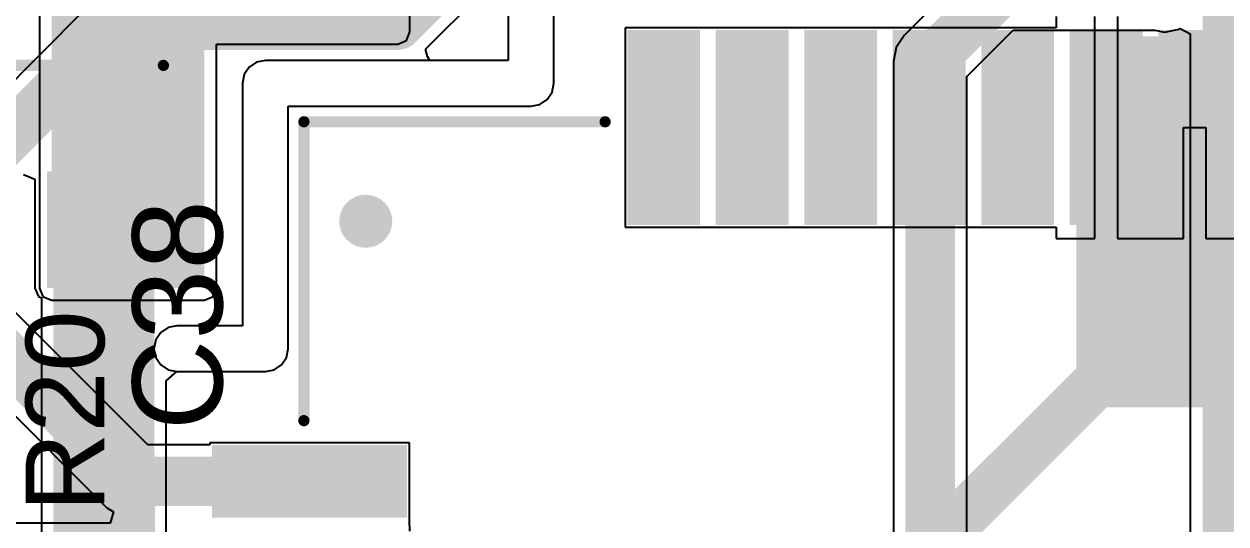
# Model space of a CAD drawing. Header units: millimetres. Extents: x -0.27 to 4.7, y -0.39 to 2.83.
# Drawn here: x 0.106 to 0.64, y 1.562 to 1.784 of the extents above; entities that cross this region are included whole.
import ezdxf

# ---------------------------------------------------------------- set-up
doc = ezdxf.new("R2010")
doc.units = ezdxf.units.MM
doc.header["$MEASUREMENT"] = 0
for name, color, linetype in [('BottomLayer', 5, 'Continuous'), ('BottomSolder', 6, 'Continuous'), ('TopLayer', 1, 'Continuous'), ('TopOverlay', 2, 'Continuous'), ('TopPaste', 8, 'Continuous'), ('TopSolder', 216, 'Continuous'), ('ViaHoleLayer', 16, 'Continuous')]:
    doc.layers.add(name, color=color, linetype=linetype)
doc.styles.add('Arial', font='arial.ttf', dxfattribs={"height": 0.2})

# ---------------------------------------------------------------- blocks, each defined once
blk = doc.blocks.new('SIM7000A_31')
at = {"layer": 'TopLayer'}
for points in [[(0.32717, 0.51181), (0.32717, 0.43307), (0.30276, 0.43307), (0.30276, 0.51181)], [(0.43307, 0.32717), (0.51181, 0.32717), (0.51181, 0.30276), (0.43307, 0.30276)], [(0.43307, 0.2878), (0.51181, 0.2878), (0.51181, 0.26339), (0.43307, 0.26339)], [(0.43307, 0.24843), (0.51181, 0.24843), (0.51181, 0.22402), (0.43307, 0.22402)], [(0.43307, 0.20906), (0.51181, 0.20906), (0.51181, 0.18465), (0.43307, 0.18465)], [(0.43307, 0.16969), (0.51181, 0.16969), (0.51181, 0.14528), (0.43307, 0.14528)], [(0.43307, 0.13031), (0.51181, 0.13031), (0.51181, 0.10591), (0.43307, 0.10591)], [(0.43307, 0.09094), (0.51181, 0.09094), (0.51181, 0.06654), (0.43307, 0.06654)]]:
    blk.add_hatch(color=1, dxfattribs=at).paths.add_polyline_path(points)
at = {"layer": 'TopPaste'}
for points in [[(0.32717, 0.51181), (0.32717, 0.43307), (0.30276, 0.43307), (0.30276, 0.51181)], [(0.43307, 0.32717), (0.51181, 0.32717), (0.51181, 0.30276), (0.43307, 0.30276)], [(0.43307, 0.2878), (0.51181, 0.2878), (0.51181, 0.26339), (0.43307, 0.26339)], [(0.43307, 0.24843), (0.51181, 0.24843), (0.51181, 0.22402), (0.43307, 0.22402)], [(0.43307, 0.20906), (0.51181, 0.20906), (0.51181, 0.18465), (0.43307, 0.18465)], [(0.43307, 0.16969), (0.51181, 0.16969), (0.51181, 0.14528), (0.43307, 0.14528)], [(0.43307, 0.13031), (0.51181, 0.13031), (0.51181, 0.10591), (0.43307, 0.10591)], [(0.43307, 0.09094), (0.51181, 0.09094), (0.51181, 0.06654), (0.43307, 0.06654)]]:
    blk.add_hatch(color=8, dxfattribs=at).paths.add_polyline_path(points)
at = {"layer": 'TopSolder'}
for points in [[(0.33117, 0.51581), (0.33117, 0.42907), (0.29876, 0.42907), (0.29876, 0.51581)], [(0.42907, 0.33117), (0.51581, 0.33117), (0.51581, 0.29876), (0.42907, 0.29876)], [(0.42907, 0.2918), (0.51581, 0.2918), (0.51581, 0.25939), (0.42907, 0.25939)], [(0.42907, 0.25243), (0.51581, 0.25243), (0.51581, 0.22002), (0.42907, 0.22002)], [(0.42907, 0.21306), (0.51581, 0.21306), (0.51581, 0.18065), (0.42907, 0.18065)], [(0.42907, 0.17369), (0.51581, 0.17369), (0.51581, 0.14128), (0.42907, 0.14128)], [(0.42907, 0.13431), (0.51581, 0.13431), (0.51581, 0.10191), (0.42907, 0.10191)], [(0.42907, 0.09494), (0.51581, 0.09494), (0.51581, 0.06254), (0.42907, 0.06254)]]:
    blk.add_hatch(color=216, dxfattribs=at).paths.add_polyline_path(points)
at = {"layer": 'TopOverlay', "const_width": 0.005}
for points in [[(0.342, 0.475), (0.475, 0.475)], [(0.475, 0.475), (0.475, 0.341)]]:
    blk.add_lwpolyline(points, dxfattribs=at)
at = {"layer": 'TopOverlay', "const_width": 0.0025}
for points in [[(0.34075, 0.475, 1), (0.34325, 0.475, 1)], [(0.47375, 0.475, 1), (0.47625, 0.475, 1)], [(0.47375, 0.475, 1), (0.47625, 0.475, 1)], [(0.47375, 0.341, 1), (0.47625, 0.341, 1)]]:
    blk.add_lwpolyline(points, format="xyb", close=True, dxfattribs=at)
blk = doc.blocks.new('20SVPF120M_37')
at = {"layer": 'TopLayer'}
for points in [[(-0.17913, 0.0315), (-0.04134, 0.0315), (-0.04134, -0.0315), (-0.17913, -0.0315)], [(0.04134, 0.0315), (0.17913, 0.0315), (0.17913, -0.0315), (0.04134, -0.0315)]]:
    blk.add_hatch(color=1, dxfattribs=at).paths.add_polyline_path(points)
at = {"layer": 'TopPaste'}
for points in [[(-0.17913, 0.0315), (-0.04134, 0.0315), (-0.04134, -0.0315), (-0.17913, -0.0315)], [(0.04134, 0.0315), (0.17913, 0.0315), (0.17913, -0.0315), (0.04134, -0.0315)]]:
    blk.add_hatch(color=8, dxfattribs=at).paths.add_polyline_path(points)
at = {"layer": 'TopSolder'}
for points in [[(-0.18313, 0.0355), (-0.03734, 0.0355), (-0.03734, -0.0355), (-0.18313, -0.0355)], [(0.03734, 0.0355), (0.18313, 0.0355), (0.18313, -0.0355), (0.03734, -0.0355)]]:
    blk.add_hatch(color=216, dxfattribs=at).paths.add_polyline_path(points)
at = {"layer": 'TopOverlay', "const_width": 0.005}
for points in [[(-0.07677, 0.12992), (-0.12992, 0.07677)], [(0.12992, 0.12992), (-0.07677, 0.12992)], [(0.12992, 0.12992), (0.12992, 0.04528)], [(-0.12992, 0.07677), (-0.12992, 0.04528)], [(-0.153, 0.064), (-0.153, 0.043)], [(-0.144, 0.053), (-0.162, 0.053)], [(-0.12992, -0.04528), (-0.12992, -0.07677)], [(0.12992, -0.04528), (0.12992, -0.12992)], [(-0.07677, -0.12992), (-0.12992, -0.07677)], [(0.12992, -0.12992), (-0.07677, -0.12992)]]:
    blk.add_lwpolyline(points, dxfattribs=at)
at = {"layer": 'TopOverlay', "const_width": 0.0025}
for points in [[(-0.07802, 0.12992, 1), (-0.07552, 0.12992, 1)], [(-0.07802, 0.12992, 1), (-0.07552, 0.12992, 1)], [(0.12867, 0.12992, 1), (0.13117, 0.12992, 1)], [(0.12867, 0.12992, 1), (0.13117, 0.12992, 1)], [(-0.13117, 0.07677, 1), (-0.12867, 0.07677, 1)], [(-0.13117, 0.07677, 1), (-0.12867, 0.07677, 1)], [(-0.15425, 0.064, 1), (-0.15175, 0.064, 1)], [(-0.16325, 0.053, 1), (-0.16075, 0.053, 1)], [(-0.14525, 0.053, 1), (-0.14275, 0.053, 1)], [(-0.15425, 0.043, 1), (-0.15175, 0.043, 1)], [(-0.13117, 0.04528, 1), (-0.12867, 0.04528, 1)], [(0.12867, 0.04528, 1), (0.13117, 0.04528, 1)], [(-0.13117, -0.04528, 1), (-0.12867, -0.04528, 1)], [(0.12867, -0.04528, 1), (0.13117, -0.04528, 1)], [(-0.13117, -0.07677, 1), (-0.12867, -0.07677, 1)], [(-0.13117, -0.07677, 1), (-0.12867, -0.07677, 1)], [(-0.07802, -0.12992, 1), (-0.07552, -0.12992, 1)], [(-0.07802, -0.12992, 1), (-0.07552, -0.12992, 1)], [(0.12867, -0.12992, 1), (0.13117, -0.12992, 1)], [(0.12867, -0.12992, 1), (0.13117, -0.12992, 1)]]:
    blk.add_lwpolyline(points, format="xyb", close=True, dxfattribs=at)

msp = doc.modelspace()

# ---------------------------------------------------------------- hatches: boundary and pattern name
at = {"layer": 'BottomLayer'}
msp.add_hatch(color=5, dxfattribs=at).paths.add_polyline_path([(0.116, 1.667), (0.185, 1.667), (0.185, 1.719), (0.116, 1.719)])
h = msp.add_hatch(color=5, dxfattribs=at)
edge = h.paths.add_edge_path()
edge.add_arc((0.138, 1.694), 0.01181, 0, 360)
h = msp.add_hatch(color=5, dxfattribs=at)
edge = h.paths.add_edge_path()
edge.add_arc((0.164, 1.694), 0.01181, 0, 360)
h = msp.add_hatch(color=5, dxfattribs=at)
edge = h.paths.add_edge_path()
edge.add_arc((0.25777, 1.69672), 0.01181, 0, 360)
at = {"layer": 'BottomSolder'}
h = msp.add_hatch(color=6, dxfattribs=at)
edge = h.paths.add_edge_path()
edge.add_arc((0.25777, 1.69672), 0.00591, 0, 360)
h = msp.add_hatch(color=6, dxfattribs=at)
edge = h.paths.add_edge_path()
edge.add_arc((0.138, 1.694), 0.00591, 0, 360)
h = msp.add_hatch(color=6, dxfattribs=at)
edge = h.paths.add_edge_path()
edge.add_arc((0.164, 1.694), 0.00591, 0, 360)
at = {"layer": 'TopLayer'}
for points in [[(0.118, 1.781), (0.272, 1.781), (0.272, 2.027), (0.118, 2.027)], [(0.118, 1.667), (0.186, 1.667), (0.186, 1.794), (0.118, 1.794)], [(0.57382, 1.61395), (0.63982, 1.61395), (0.63982, 1.77895), (0.57382, 1.77895)]]:
    msp.add_hatch(color=1, dxfattribs=at).paths.add_polyline_path(points)
h = msp.add_hatch(color=1, dxfattribs=at)
edge = h.paths.add_edge_path()
edge.add_arc((0.138, 1.694), 0.01181, 0, 360)
h = msp.add_hatch(color=1, dxfattribs=at)
edge = h.paths.add_edge_path()
edge.add_arc((0.164, 1.694), 0.01181, 0, 360)
h = msp.add_hatch(color=1, dxfattribs=at)
edge = h.paths.add_edge_path()
edge.add_arc((0.25777, 1.69672), 0.01181, 0, 360)
at = {"layer": 'TopSolder'}
h = msp.add_hatch(color=216, dxfattribs=at)
edge = h.paths.add_edge_path()
edge.add_arc((0.25777, 1.69672), 0.00591, 0, 360)
h = msp.add_hatch(color=216, dxfattribs=at)
edge = h.paths.add_edge_path()
edge.add_arc((0.138, 1.694), 0.00591, 0, 360)
h = msp.add_hatch(color=216, dxfattribs=at)
edge = h.paths.add_edge_path()
edge.add_arc((0.164, 1.694), 0.00591, 0, 360)
at = {"layer": 'ViaHoleLayer'}
h = msp.add_hatch(color=16, dxfattribs=at)
edge = h.paths.add_edge_path()
edge.add_arc((0.25777, 1.69672), 0.00591, 0, 360)
h = msp.add_hatch(color=16, dxfattribs=at)
edge = h.paths.add_edge_path()
edge.add_arc((0.138, 1.694), 0.00591, 0, 360)
h = msp.add_hatch(color=16, dxfattribs=at)
edge = h.paths.add_edge_path()
edge.add_arc((0.164, 1.694), 0.00591, 0, 360)

# ---------------------------------------------------------------- linework, layer by layer
at = {"layer": 'BottomLayer'}
for p, q in [((0.28438, 1.77331), (0.32323, 1.81215)), ((0.52746, 1.80954), (0.49729, 1.77936)), ((0.32105, 1.79748), (0.32105, 1.76831)), ((0.34144, 1.75811), (0.34144, 1.79748)), ((0.13252, 1.79059), (0.06177, 1.71985)), ((0.52514, 1.76107), (0.54576, 1.78169)), ((0.54576, 1.78169), (0.60884, 1.78169)), ((0.60884, 1.78169), (0.613, 1.78086)), ((0.613, 1.78086), (0.61956, 1.78216)), ((0.61956, 1.78216), (0.6201, 1.78253)), ((0.6201, 1.78253), (0.62451, 1.78017)), ((0.49729, 1.77936), (0.49375, 1.77407)), ((0.62451, 1.78017), (0.62451, 1.33743)), ((0.28517, 1.77003), (0.28438, 1.77331)), ((0.28632, 1.76831), (0.28517, 1.77003)), ((0.49375, 1.77407), (0.49251, 1.76782)), ((0.32105, 1.76831), (0.28632, 1.76831)), ((0.49251, 1.76782), (0.49251, 1.10458)), ((0.52514, 1.09782), (0.52514, 1.76107)), ((0.33846, 1.7509), (0.34067, 1.75421)), ((0.34067, 1.75421), (0.34144, 1.75811)), ((0.33125, 1.74792), (0.33515, 1.74869)), ((0.33515, 1.74869), (0.33846, 1.7509)), ((0.22333, 1.64), (0.22333, 1.74792)), ((0.22333, 1.74792), (0.33125, 1.74792)), ((0.10559, 1.71752), (0.11059, 1.71545)), ((0.11059, 1.71545), (0.11059, 1.667)), ((0.11059, 1.667), (0.11217, 1.66317)), ((0.11217, 1.66317), (0.11353, 1.66261)), ((0.11353, 1.66261), (0.11353, 1.48936)), ((0.22035, 1.63279), (0.22256, 1.6361)), ((0.22256, 1.6361), (0.22333, 1.64)), ((0.21704, 1.63058), (0.22035, 1.63279)), ((0.169, 1.62566), (0.17377, 1.62981)), ((0.169, 1.48936), (0.169, 1.62566)), ((0.17377, 1.62981), (0.21314, 1.62981)), ((0.21314, 1.62981), (0.21704, 1.63058))]:
    msp.add_line(p, q, dxfattribs=at)
for points, const_width in [([(0.65, 1.33743), (0.65, 2.38457)], 0.04), ([(0.272, 1.784), (0.31169, 1.82369)], 0.022), ([(0.50882, 1.76782), (0.539, 1.798)], 0.022), ([(0.07331, 1.70831), (0.149, 1.784)], 0.022), ([(0.149, 1.784), (0.272, 1.784)], 0.022), ([(0.50882, 1.09782), (0.50882, 1.76782)], 0.022), ([(0.14127, 1.6895), (0.14577, 1.694)], 0.045), ([(0.14577, 1.694), (0.159, 1.694)], 0.045), ([(0.14127, 1.47073), (0.14127, 1.69123)], 0.045)]:
    msp.add_lwpolyline(points, dxfattribs=dict(at, const_width=const_width))
for points, const_width in [([(0.1435, 1.784, 1), (0.1545, 1.784, 1)], 0.011), ([(0.1435, 1.784, 1), (0.1545, 1.784, 1)], 0.011), ([(0.2665, 1.784, 1), (0.2775, 1.784, 1)], 0.011), ([(0.2665, 1.784, 1), (0.2775, 1.784, 1)], 0.011), ([(0.50332, 1.76782, 1), (0.51432, 1.76782, 1)], 0.011), ([(0.50332, 1.76782, 1), (0.51432, 1.76782, 1)], 0.011), ([(0.13452, 1.694, 1), (0.15702, 1.694, 1)], 0.0225), ([(0.13452, 1.694, 1), (0.15702, 1.694, 1)], 0.0225), ([(0.14775, 1.694, 1), (0.17025, 1.694, 1)], 0.0225), ([(0.13002, 1.69123, 1), (0.15252, 1.69123, 1)], 0.0225), ([(0.13002, 1.6895, 1), (0.15252, 1.6895, 1)], 0.0225)]:
    msp.add_lwpolyline(points, format="xyb", close=True, dxfattribs=dict(at, const_width=const_width))
at = {"layer": 'TopLayer'}
for p, q in [((0.27741, 1.781), (0.27741, 1.93759)), ((0.32105, 1.79748), (0.32105, 1.76831)), ((0.34144, 1.75811), (0.34144, 1.79748)), ((0.11259, 1.794), (0.11259, 1.781)), ((0.56495, 1.7878), (0.56495, 1.7828)), ((0.58215, 1.73843), (0.58215, 1.7878)), ((0.59215, 1.7878), (0.59215, 1.73843)), ((0.11259, 1.781), (0.11259, 1.667)), ((0.27583, 1.77717), (0.27741, 1.781)), ((0.40747, 1.7828), (0.3731, 1.7828)), ((0.3731, 1.7828), (0.3731, 1.69406)), ((0.40751, 1.7828), (0.40747, 1.7828)), ((0.41247, 1.7828), (0.40751, 1.7828)), ((0.41251, 1.7828), (0.41247, 1.7828)), ((0.44684, 1.7828), (0.41251, 1.7828)), ((0.44688, 1.7828), (0.44684, 1.7828)), ((0.45184, 1.7828), (0.44688, 1.7828)), ((0.45188, 1.7828), (0.45184, 1.7828)), ((0.48621, 1.7828), (0.45188, 1.7828)), ((0.48625, 1.7828), (0.48621, 1.7828)), ((0.49121, 1.7828), (0.48625, 1.7828)), ((0.49125, 1.7828), (0.49121, 1.7828)), ((0.52558, 1.7828), (0.49125, 1.7828)), ((0.52562, 1.7828), (0.52558, 1.7828)), ((0.53058, 1.7828), (0.52562, 1.7828)), ((0.53062, 1.7828), (0.53058, 1.7828)), ((0.56495, 1.7828), (0.53062, 1.7828)), ((0.19141, 1.667), (0.19141, 1.77559)), ((0.19141, 1.77559), (0.272, 1.77559)), ((0.272, 1.77559), (0.27583, 1.77717)), ((0.20593, 1.76532), (0.20372, 1.76202)), ((0.20924, 1.76753), (0.20593, 1.76532)), ((0.21314, 1.76831), (0.20924, 1.76753)), ((0.32105, 1.76831), (0.21314, 1.76831)), ((0.20372, 1.76202), (0.20294, 1.75811)), ((0.20294, 1.75811), (0.20294, 1.6502)), ((0.33846, 1.7509), (0.34067, 1.75421)), ((0.34067, 1.75421), (0.34144, 1.75811)), ((0.33125, 1.74792), (0.33515, 1.74869)), ((0.33515, 1.74869), (0.33846, 1.7509)), ((0.22333, 1.64), (0.22333, 1.74792)), ((0.22333, 1.74792), (0.33125, 1.74792)), ((0.58215, 1.68906), (0.58215, 1.73843)), ((0.59215, 1.73843), (0.59215, 1.68906)), ((0.62152, 1.68906), (0.62152, 1.73843)), ((0.62152, 1.73843), (0.63152, 1.73843)), ((0.63152, 1.73843), (0.63152, 1.68906)), ((0.3731, 1.69406), (0.40747, 1.69406)), ((0.40747, 1.69406), (0.40751, 1.69406)), ((0.40751, 1.69406), (0.41247, 1.69406)), ((0.41247, 1.69406), (0.41251, 1.69406)), ((0.41251, 1.69406), (0.44684, 1.69406)), ((0.44684, 1.69406), (0.44688, 1.69406)), ((0.44688, 1.69406), (0.45184, 1.69406)), ((0.45184, 1.69406), (0.45188, 1.69406)), ((0.45188, 1.69406), (0.48621, 1.69406)), ((0.48621, 1.69406), (0.48625, 1.69406)), ((0.48625, 1.69406), (0.49121, 1.69406)), ((0.49121, 1.69406), (0.49125, 1.69406)), ((0.49125, 1.69406), (0.52558, 1.69406)), ((0.52558, 1.69406), (0.52562, 1.69406)), ((0.52562, 1.69406), (0.53058, 1.69406)), ((0.53058, 1.69406), (0.53062, 1.69406)), ((0.53062, 1.69406), (0.56495, 1.69406)), ((0.56495, 1.69406), (0.56495, 1.68906)), ((0.56495, 1.68906), (0.58215, 1.68906)), ((0.59215, 1.68906), (0.62152, 1.68906)), ((0.63152, 1.68906), (0.64873, 1.68906)), ((0.16081, 1.59726), (0.08747, 1.6706)), ((0.11259, 1.667), (0.11417, 1.66317)), ((0.11417, 1.66317), (0.118, 1.66159)), ((0.186, 1.66159), (0.18983, 1.66317)), ((0.18983, 1.66317), (0.19141, 1.667)), ((0.118, 1.66159), (0.186, 1.66159)), ((0.0644, 1.64753), (0.14252, 1.56941)), ((0.16656, 1.64721), (0.16435, 1.64391)), ((0.16987, 1.64942), (0.16656, 1.64721)), ((0.17377, 1.6502), (0.16987, 1.64942)), ((0.20294, 1.6502), (0.17377, 1.6502)), ((0.16435, 1.64391), (0.16357, 1.64)), ((0.16357, 1.64), (0.16435, 1.6361)), ((0.16435, 1.6361), (0.16656, 1.63279)), ((0.22035, 1.63279), (0.22256, 1.6361)), ((0.22256, 1.6361), (0.22333, 1.64)), ((0.16656, 1.63279), (0.16987, 1.63058)), ((0.21704, 1.63058), (0.22035, 1.63279)), ((0.16987, 1.63058), (0.17377, 1.62981)), ((0.17377, 1.62981), (0.21314, 1.62981)), ((0.21314, 1.62981), (0.21704, 1.63058)), ((0.18845, 1.59726), (0.16081, 1.59726)), ((0.27719, 1.59815), (0.18845, 1.59815)), ((0.18845, 1.59815), (0.18845, 1.59726)), ((0.27719, 1.56596), (0.27719, 1.59815)), ((0.14252, 1.56941), (0.14559, 1.56736)), ((0.14559, 1.56736), (0.14407, 1.56236)), ((0.14407, 1.56236), (0.097, 1.56236)), ((0.27719, 1.56374), (0.27719, 1.56596)), ((0.27745, 1.55885), (0.27719, 1.56374))]:
    msp.add_line(p, q, dxfattribs=at)
for points, const_width in [([(0.15882, 1.69418), (0.159, 1.694)], 0.04), ([(0.60682, 1.64795), (0.60682, 1.69645)], 0.022), ([(0.073, 1.662), (0.15405, 1.58095)], 0.022), ([(0.60682, 1.64795), (0.62882, 1.62595)], 0.022), ([(0.60682, 1.62495), (0.60782, 1.62595)], 0.022), ([(0.46021, 1.50221), (0.58295, 1.62495)], 0.022), ([(0.58295, 1.62495), (0.60682, 1.62495)], 0.022), ([(0.62882, 1.62495), (0.84782, 1.62495)], 0.022), ([(0.15405, 1.58095), (0.23282, 1.58095)], 0.022)]:
    msp.add_lwpolyline(points, dxfattribs=dict(at, const_width=const_width))
for points, const_width in [([(0.14882, 1.69418, 1), (0.16882, 1.69418, 1)], 0.02), ([(0.149, 1.694, 1), (0.169, 1.694, 1)], 0.02), ([(0.60132, 1.69645, 1), (0.61232, 1.69645, 1)], 0.011), ([(0.60132, 1.64795, 1), (0.61232, 1.64795, 1)], 0.011), ([(0.60132, 1.64795, 1), (0.61232, 1.64795, 1)], 0.011), ([(0.60232, 1.62595, 1), (0.61332, 1.62595, 1)], 0.011), ([(0.62332, 1.62595, 1), (0.63432, 1.62595, 1)], 0.011), ([(0.57745, 1.62495, 1), (0.58845, 1.62495, 1)], 0.011), ([(0.57745, 1.62495, 1), (0.58845, 1.62495, 1)], 0.011), ([(0.60132, 1.62495, 1), (0.61232, 1.62495, 1)], 0.011), ([(0.60132, 1.62495, 1), (0.61232, 1.62495, 1)], 0.011), ([(0.62332, 1.62495, 1), (0.63432, 1.62495, 1)], 0.011), ([(0.14855, 1.58095, 1), (0.15955, 1.58095, 1)], 0.011), ([(0.14855, 1.58095, 1), (0.15955, 1.58095, 1)], 0.011), ([(0.22732, 1.58095, 1), (0.23832, 1.58095, 1)], 0.011)]:
    msp.add_lwpolyline(points, format="xyb", close=True, dxfattribs=dict(at, const_width=const_width))
at = {"layer": 'TopOverlay', "const_width": 0.008}
msp.add_lwpolyline([(0.16, 1.502), (0.16, 1.592)], dxfattribs=at)
at = {"layer": 'TopOverlay', "const_width": 0.004}
msp.add_lwpolyline([(0.158, 1.592, 1), (0.162, 1.592, 1)], format="xyb", close=True, dxfattribs=at)

# ---------------------------------------------------------------- block references
for name, p, rotation in [('20SVPF120M_37', (0.091, 1.896), 180), ('SIM7000A_31', (0.70526, 1.26599), 90)]:
    msp.add_blockref(name, p, dxfattribs=dict(rotation=rotation))

# ---------------------------------------------------------------- texts
at = {"layer": 'TopOverlay', "style": 'Arial'}
for s, height, p in [('C38', 0.04, (0.19399, 1.60368)), ('R20', 0.035, (0.14149, 1.56735))]:
    msp.add_text(s, height=height, rotation=90, dxfattribs=at).set_placement(p)

doc.saveas('drawing.dxf')
